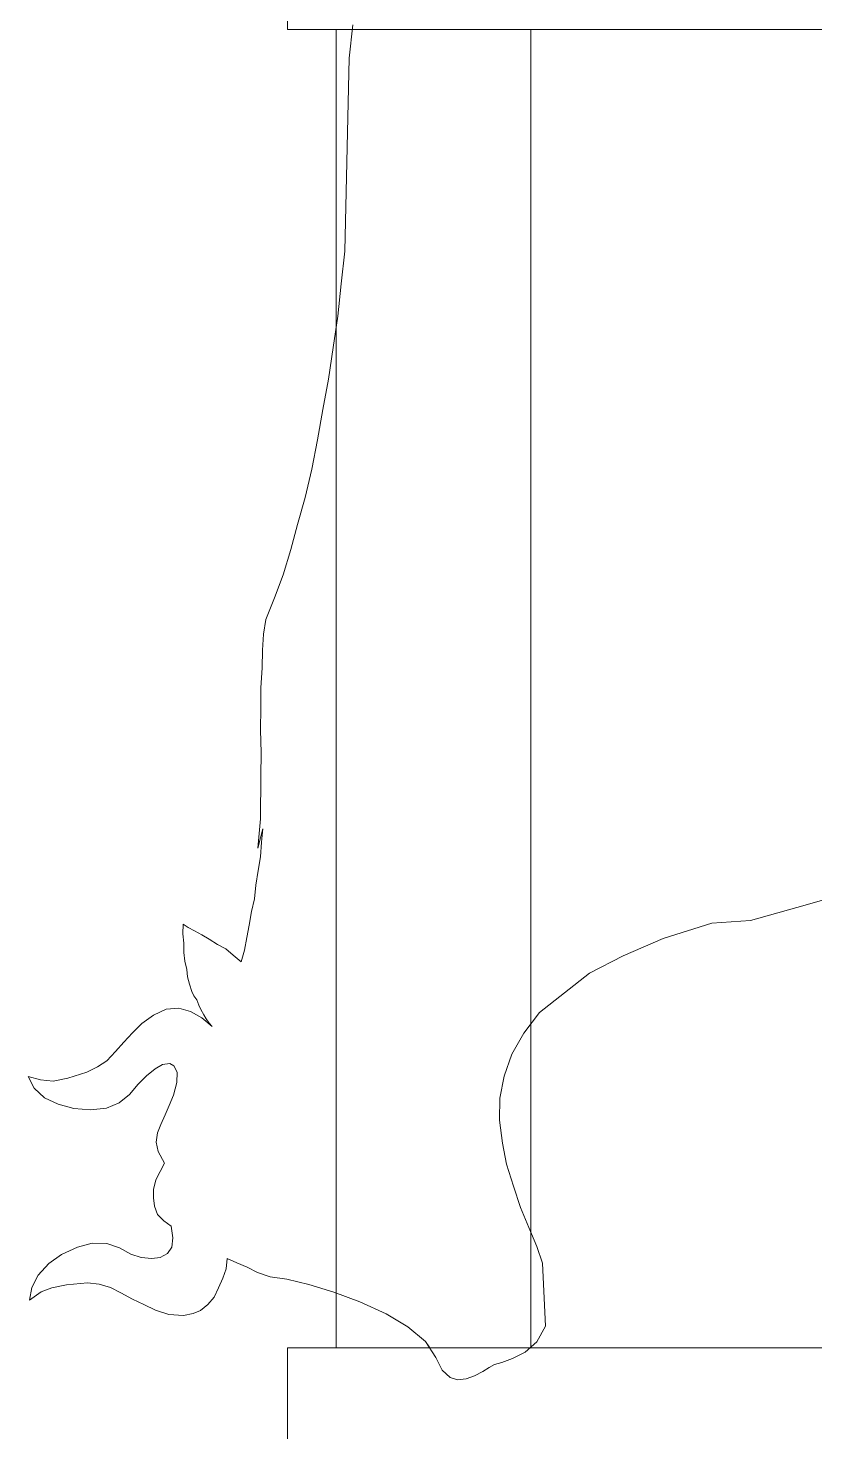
# Model space of a CAD drawing. Header units: millimetres. Extents: x 73 to 57768, y -40361 to 10065.
# Drawn here: x 3785.1 to 3866, y 1780.5 to 1924.9 of the extents above; entities that cross this region are included whole.
import ezdxf

# ---------------------------------------------------------------- set-up
doc = ezdxf.new("R2010")
doc.units = ezdxf.units.MM
doc.layers.add('pogled', color=7, linetype='Continuous', lineweight=5, true_color=0x8db1c3)

msp = doc.modelspace()

# ---------------------------------------------------------------- linework, layer by layer
at = {"layer": 'pogled'}
for p, q in [((3818.497, 1925.197), (3818.133, 1921.75)), ((3818.497, 1925.197), (3818.133, 1921.75)), ((3818.497, 1925.197), (3818.133, 1921.75)), ((3818.497, 1925.197), (3818.133, 1921.75)), ((3818.133, 1921.75), (3817.68, 1901.911)), ((3818.133, 1921.75), (3817.68, 1901.911)), ((3818.133, 1921.75), (3817.68, 1901.911)), ((3818.133, 1921.75), (3817.68, 1901.911)), ((3817.68, 1901.911), (3817.316, 1898.572)), ((3817.68, 1901.911), (3817.316, 1898.572)), ((3817.68, 1901.911), (3817.316, 1898.572)), ((3817.68, 1901.911), (3817.316, 1898.572)), ((3817.316, 1898.572), (3816.953, 1895.233)), ((3817.316, 1898.572), (3816.953, 1895.233)), ((3817.316, 1898.572), (3816.953, 1895.233)), ((3817.316, 1898.572), (3816.953, 1895.233)), ((3816.953, 1895.233), (3816.483, 1892.003)), ((3816.953, 1895.233), (3816.483, 1892.003)), ((3816.953, 1895.233), (3816.483, 1892.003)), ((3816.953, 1895.233), (3816.483, 1892.003)), ((3816.483, 1892.003), (3816.013, 1888.773)), ((3816.483, 1892.003), (3816.013, 1888.773)), ((3816.483, 1892.003), (3816.013, 1888.773)), ((3816.483, 1892.003), (3816.013, 1888.773)), ((3816.013, 1888.773), (3815.436, 1885.652)), ((3816.013, 1888.773), (3815.436, 1885.652)), ((3816.013, 1888.773), (3815.436, 1885.652)), ((3816.013, 1888.773), (3815.436, 1885.652)), ((3815.436, 1885.652), (3814.86, 1882.531)), ((3815.436, 1885.652), (3814.86, 1882.531)), ((3815.436, 1885.652), (3814.86, 1882.531)), ((3815.436, 1885.652), (3814.86, 1882.531)), ((3814.86, 1882.531), (3814.284, 1879.518)), ((3814.86, 1882.531), (3814.284, 1879.518)), ((3814.86, 1882.531), (3814.284, 1879.518)), ((3814.86, 1882.531), (3814.284, 1879.518)), ((3814.284, 1879.518), (3813.603, 1876.614)), ((3814.284, 1879.518), (3813.603, 1876.614)), ((3814.284, 1879.518), (3813.603, 1876.614)), ((3814.284, 1879.518), (3813.603, 1876.614)), ((3813.603, 1876.614), (3812.814, 1873.82)), ((3813.603, 1876.614), (3812.814, 1873.82)), ((3813.603, 1876.614), (3812.814, 1873.82)), ((3813.603, 1876.614), (3812.814, 1873.82)), ((3812.814, 1873.82), (3812.136, 1871.239)), ((3812.814, 1873.82), (3812.136, 1871.239)), ((3812.814, 1873.82), (3812.136, 1871.239)), ((3812.814, 1873.82), (3812.136, 1871.239)), ((3812.136, 1871.239), (3811.351, 1868.66)), ((3812.136, 1871.239), (3811.351, 1868.66)), ((3812.136, 1871.239), (3811.351, 1868.66)), ((3812.136, 1871.239), (3811.351, 1868.66)), ((3811.351, 1868.66), (3810.459, 1866.298)), ((3811.351, 1868.66), (3810.459, 1866.298)), ((3811.351, 1868.66), (3810.459, 1866.298)), ((3811.351, 1868.66), (3810.459, 1866.298)), ((3810.459, 1866.298), (3809.57, 1864.044)), ((3810.459, 1866.298), (3809.57, 1864.044)), ((3810.459, 1866.298), (3809.57, 1864.044)), ((3810.459, 1866.298), (3809.57, 1864.044)), ((3809.57, 1864.044), (3809.336, 1862.537)), ((3809.57, 1864.044), (3809.336, 1862.537)), ((3809.57, 1864.044), (3809.336, 1862.537)), ((3809.57, 1864.044), (3809.336, 1862.537)), ((3809.336, 1862.537), (3809.209, 1860.921)), ((3809.336, 1862.537), (3809.209, 1860.921)), ((3809.336, 1862.537), (3809.209, 1860.921)), ((3809.336, 1862.537), (3809.209, 1860.921)), ((3809.209, 1860.921), (3809.187, 1859.088)), ((3809.209, 1860.921), (3809.187, 1859.088)), ((3809.209, 1860.921), (3809.187, 1859.088)), ((3809.209, 1860.921), (3809.187, 1859.088)), ((3809.187, 1859.088), (3809.055, 1857.04)), ((3809.187, 1859.088), (3809.055, 1857.04)), ((3809.187, 1859.088), (3809.055, 1857.04)), ((3809.187, 1859.088), (3809.055, 1857.04)), ((3809.055, 1857.04), (3809.03, 1854.991)), ((3809.055, 1857.04), (3809.03, 1854.991)), ((3809.055, 1857.04), (3809.03, 1854.991)), ((3809.055, 1857.04), (3809.03, 1854.991)), ((3809.03, 1854.991), (3809.003, 1852.727)), ((3809.03, 1854.991), (3809.003, 1852.727)), ((3809.03, 1854.991), (3809.003, 1852.727)), ((3809.03, 1854.991), (3809.003, 1852.727)), ((3809.003, 1852.727), (3809.083, 1850.353)), ((3809.003, 1852.727), (3809.083, 1850.353)), ((3809.003, 1852.727), (3809.083, 1850.353)), ((3809.003, 1852.727), (3809.083, 1850.353)), ((3809.083, 1850.353), (3809.054, 1847.98)), ((3809.083, 1850.353), (3809.054, 1847.98)), ((3809.083, 1850.353), (3809.054, 1847.98)), ((3809.083, 1850.353), (3809.054, 1847.98)), ((3809.054, 1847.98), (3809.036, 1846.471)), ((3809.054, 1847.98), (3809.036, 1846.471)), ((3809.054, 1847.98), (3809.036, 1846.471)), ((3809.054, 1847.98), (3809.036, 1846.471)), ((3809.036, 1846.471), (3809.019, 1845.069)), ((3809.036, 1846.471), (3809.019, 1845.069)), ((3809.036, 1846.471), (3809.019, 1845.069)), ((3809.036, 1846.471), (3809.019, 1845.069)), ((3809.019, 1845.069), (3809.001, 1843.559)), ((3809.019, 1845.069), (3809.001, 1843.559)), ((3809.019, 1845.069), (3809.001, 1843.559)), ((3809.019, 1845.069), (3809.001, 1843.559)), ((3809.001, 1843.559), (3808.875, 1842.051)), ((3809.001, 1843.559), (3808.875, 1842.051)), ((3809.001, 1843.559), (3808.875, 1842.051)), ((3809.001, 1843.559), (3808.875, 1842.051)), ((3808.75, 1840.542), (3809.253, 1842.553)), ((3808.75, 1840.542), (3809.253, 1842.553)), ((3808.75, 1840.542), (3809.253, 1842.553)), ((3808.75, 1840.542), (3809.253, 1842.553)), ((3808.875, 1842.051), (3808.75, 1840.542)), ((3808.875, 1842.051), (3808.75, 1840.542)), ((3808.875, 1842.051), (3808.75, 1840.542)), ((3808.875, 1842.051), (3808.75, 1840.542)), ((3809.253, 1842.553), (3809.128, 1841.152)), ((3809.253, 1842.553), (3809.128, 1841.152)), ((3809.253, 1842.553), (3809.128, 1841.152)), ((3809.253, 1842.553), (3809.128, 1841.152)), ((3809.128, 1841.152), (3809.002, 1839.644)), ((3809.128, 1841.152), (3809.002, 1839.644)), ((3809.128, 1841.152), (3809.002, 1839.644)), ((3809.128, 1841.152), (3809.002, 1839.644)), ((3809.002, 1839.644), (3808.77, 1838.244)), ((3809.002, 1839.644), (3808.77, 1838.244)), ((3809.002, 1839.644), (3808.77, 1838.244)), ((3809.002, 1839.644), (3808.77, 1838.244)), ((3808.77, 1838.244), (3808.536, 1836.737)), ((3808.77, 1838.244), (3808.536, 1836.737)), ((3808.77, 1838.244), (3808.536, 1836.737)), ((3808.77, 1838.244), (3808.536, 1836.737)), ((3808.536, 1836.737), (3808.412, 1835.337)), ((3808.536, 1836.737), (3808.412, 1835.337)), ((3808.536, 1836.737), (3808.412, 1835.337)), ((3808.536, 1836.737), (3808.412, 1835.337)), ((3864.172, 1834.466), (3868.609, 1835.707)), ((3864.172, 1834.466), (3868.609, 1835.707)), ((3864.172, 1834.466), (3868.609, 1835.707)), ((3864.172, 1834.466), (3868.609, 1835.707)), ((3808.412, 1835.337), (3808.073, 1834.047)), ((3808.412, 1835.337), (3808.073, 1834.047)), ((3808.412, 1835.337), (3808.073, 1834.047)), ((3808.412, 1835.337), (3808.073, 1834.047)), ((3859.411, 1833.121), (3864.172, 1834.466)), ((3859.411, 1833.121), (3864.172, 1834.466)), ((3859.411, 1833.121), (3864.172, 1834.466)), ((3859.411, 1833.121), (3864.172, 1834.466)), ((3801.047, 1832.729), (3801.035, 1831.758)), ((3801.047, 1832.729), (3801.035, 1831.758)), ((3801.047, 1832.729), (3801.035, 1831.758)), ((3801.047, 1832.729), (3801.035, 1831.758)), ((3801.582, 1832.399), (3801.047, 1832.729)), ((3801.582, 1832.399), (3801.047, 1832.729)), ((3801.582, 1832.399), (3801.047, 1832.729)), ((3801.582, 1832.399), (3801.047, 1832.729)), ((3808.073, 1834.047), (3807.84, 1832.647)), ((3808.073, 1834.047), (3807.84, 1832.647)), ((3808.073, 1834.047), (3807.84, 1832.647)), ((3808.073, 1834.047), (3807.84, 1832.647)), ((3850.425, 1831.276), (3855.405, 1832.834)), ((3850.425, 1831.276), (3855.405, 1832.834)), ((3850.425, 1831.276), (3855.405, 1832.834)), ((3850.425, 1831.276), (3855.405, 1832.834)), ((3855.405, 1832.834), (3859.411, 1833.121)), ((3855.405, 1832.834), (3859.411, 1833.121)), ((3855.405, 1832.834), (3859.411, 1833.121)), ((3855.405, 1832.834), (3859.411, 1833.121)), ((3801.035, 1831.758), (3801.131, 1830.786)), ((3801.035, 1831.758), (3801.131, 1830.786)), ((3801.035, 1831.758), (3801.131, 1830.786)), ((3801.035, 1831.758), (3801.131, 1830.786)), ((3802.225, 1832.067), (3801.582, 1832.399)), ((3802.225, 1832.067), (3801.582, 1832.399)), ((3802.225, 1832.067), (3801.582, 1832.399)), ((3802.225, 1832.067), (3801.582, 1832.399)), ((3802.975, 1831.627), (3802.225, 1832.067)), ((3802.975, 1831.627), (3802.225, 1832.067)), ((3802.975, 1831.627), (3802.225, 1832.067)), ((3802.975, 1831.627), (3802.225, 1832.067)), ((3803.724, 1831.187), (3802.975, 1831.627)), ((3803.724, 1831.187), (3802.975, 1831.627)), ((3803.724, 1831.187), (3802.975, 1831.627)), ((3803.724, 1831.187), (3802.975, 1831.627)), ((3807.609, 1831.356), (3807.378, 1830.064)), ((3807.609, 1831.356), (3807.378, 1830.064)), ((3807.609, 1831.356), (3807.378, 1830.064)), ((3807.609, 1831.356), (3807.378, 1830.064)), ((3807.84, 1832.647), (3807.609, 1831.356)), ((3807.84, 1832.647), (3807.609, 1831.356)), ((3807.84, 1832.647), (3807.609, 1831.356)), ((3807.84, 1832.647), (3807.609, 1831.356)), ((3846.305, 1829.491), (3850.425, 1831.276)), ((3846.305, 1829.491), (3850.425, 1831.276)), ((3846.305, 1829.491), (3850.425, 1831.276)), ((3846.305, 1829.491), (3850.425, 1831.276)), ((3801.131, 1830.786), (3801.12, 1829.816)), ((3801.131, 1830.786), (3801.12, 1829.816)), ((3801.131, 1830.786), (3801.12, 1829.816)), ((3801.131, 1830.786), (3801.12, 1829.816)), ((3804.581, 1830.637), (3803.724, 1831.187)), ((3804.581, 1830.637), (3803.724, 1831.187)), ((3804.581, 1830.637), (3803.724, 1831.187)), ((3804.581, 1830.637), (3803.724, 1831.187)), ((3805.438, 1830.196), (3804.581, 1830.637)), ((3805.438, 1830.196), (3804.581, 1830.637)), ((3805.438, 1830.196), (3804.581, 1830.637)), ((3805.438, 1830.196), (3804.581, 1830.637)), ((3806.185, 1829.539), (3805.438, 1830.196)), ((3806.185, 1829.539), (3805.438, 1830.196)), ((3806.185, 1829.539), (3805.438, 1830.196)), ((3806.185, 1829.539), (3805.438, 1830.196)), ((3807.378, 1830.064), (3807.04, 1828.882)), ((3807.378, 1830.064), (3807.04, 1828.882)), ((3807.378, 1830.064), (3807.04, 1828.882)), ((3807.378, 1830.064), (3807.04, 1828.882)), ((3801.12, 1829.816), (3801.217, 1828.952)), ((3801.12, 1829.816), (3801.217, 1828.952)), ((3801.12, 1829.816), (3801.217, 1828.952)), ((3801.12, 1829.816), (3801.217, 1828.952)), ((3801.217, 1828.952), (3801.422, 1828.086)), ((3801.217, 1828.952), (3801.422, 1828.086)), ((3801.217, 1828.952), (3801.422, 1828.086)), ((3801.217, 1828.952), (3801.422, 1828.086)), ((3807.04, 1828.882), (3806.185, 1829.539)), ((3807.04, 1828.882), (3806.185, 1829.539)), ((3807.04, 1828.882), (3806.185, 1829.539)), ((3807.04, 1828.882), (3806.185, 1829.539)), ((3842.833, 1827.699), (3846.305, 1829.491)), ((3842.833, 1827.699), (3846.305, 1829.491)), ((3842.833, 1827.699), (3846.305, 1829.491)), ((3842.833, 1827.699), (3846.305, 1829.491)), ((3801.422, 1828.086), (3801.521, 1827.33)), ((3801.422, 1828.086), (3801.521, 1827.33)), ((3801.422, 1828.086), (3801.521, 1827.33)), ((3801.422, 1828.086), (3801.521, 1827.33)), ((3801.521, 1827.33), (3801.728, 1826.573)), ((3801.521, 1827.33), (3801.728, 1826.573)), ((3801.521, 1827.33), (3801.728, 1826.573)), ((3801.521, 1827.33), (3801.728, 1826.573)), ((3842.833, 1827.699), (3837.715, 1823.662)), ((3842.833, 1827.699), (3837.715, 1823.662)), ((3842.833, 1827.699), (3837.715, 1823.662)), ((3842.833, 1827.699), (3837.715, 1823.662)), ((3801.728, 1826.573), (3801.935, 1825.815)), ((3801.728, 1826.573), (3801.935, 1825.815)), ((3801.728, 1826.573), (3801.935, 1825.815)), ((3801.728, 1826.573), (3801.935, 1825.815)), ((3801.935, 1825.815), (3802.145, 1825.382)), ((3801.935, 1825.815), (3802.145, 1825.382)), ((3801.935, 1825.815), (3802.145, 1825.382)), ((3801.935, 1825.815), (3802.145, 1825.382)), ((3800.62, 1824.106), (3799.325, 1824.013)), ((3800.62, 1824.106), (3799.325, 1824.013)), ((3800.62, 1824.106), (3799.325, 1824.013)), ((3800.62, 1824.106), (3799.325, 1824.013)), ((3801.802, 1823.768), (3800.62, 1824.106)), ((3801.802, 1823.768), (3800.62, 1824.106)), ((3801.802, 1823.768), (3800.62, 1824.106)), ((3801.802, 1823.768), (3800.62, 1824.106)), ((3802.145, 1825.382), (3802.463, 1824.946)), ((3802.145, 1825.382), (3802.463, 1824.946)), ((3802.145, 1825.382), (3802.463, 1824.946)), ((3802.145, 1825.382), (3802.463, 1824.946)), ((3802.463, 1824.946), (3802.673, 1824.405)), ((3802.463, 1824.946), (3802.673, 1824.405)), ((3802.463, 1824.946), (3802.673, 1824.405)), ((3802.463, 1824.946), (3802.673, 1824.405)), ((3802.673, 1824.405), (3802.883, 1823.971)), ((3802.673, 1824.405), (3802.883, 1823.971)), ((3802.673, 1824.405), (3802.883, 1823.971)), ((3802.673, 1824.405), (3802.883, 1823.971)), ((3798.023, 1823.382), (3796.826, 1822.533)), ((3798.023, 1823.382), (3796.826, 1822.533)), ((3798.023, 1823.382), (3796.826, 1822.533)), ((3798.023, 1823.382), (3796.826, 1822.533)), ((3799.325, 1824.013), (3798.023, 1823.382)), ((3799.325, 1824.013), (3798.023, 1823.382)), ((3799.325, 1824.013), (3798.023, 1823.382)), ((3799.325, 1824.013), (3798.023, 1823.382)), ((3802.981, 1823.107), (3801.802, 1823.768)), ((3802.981, 1823.107), (3801.802, 1823.768)), ((3802.981, 1823.107), (3801.802, 1823.768)), ((3802.981, 1823.107), (3801.802, 1823.768)), ((3802.883, 1823.971), (3803.2, 1823.428)), ((3802.883, 1823.971), (3803.2, 1823.428)), ((3802.883, 1823.971), (3803.2, 1823.428)), ((3802.883, 1823.971), (3803.2, 1823.428)), ((3804.049, 1822.231), (3802.981, 1823.107)), ((3804.049, 1822.231), (3802.981, 1823.107)), ((3804.049, 1822.231), (3802.981, 1823.107)), ((3804.049, 1822.231), (3802.981, 1823.107)), ((3803.2, 1823.428), (3803.411, 1822.994)), ((3803.2, 1823.428), (3803.411, 1822.994)), ((3803.2, 1823.428), (3803.411, 1822.994)), ((3803.2, 1823.428), (3803.411, 1822.994)), ((3803.411, 1822.994), (3803.729, 1822.559)), ((3803.411, 1822.994), (3803.729, 1822.559)), ((3803.411, 1822.994), (3803.729, 1822.559)), ((3803.411, 1822.994), (3803.729, 1822.559)), ((3836.072, 1821.525), (3837.715, 1823.662)), ((3836.072, 1821.525), (3837.715, 1823.662)), ((3836.072, 1821.525), (3837.715, 1823.662)), ((3836.072, 1821.525), (3837.715, 1823.662)), ((3795.844, 1821.574), (3794.97, 1820.614)), ((3795.844, 1821.574), (3794.97, 1820.614)), ((3795.844, 1821.574), (3794.97, 1820.614)), ((3795.844, 1821.574), (3794.97, 1820.614)), ((3796.826, 1822.533), (3795.844, 1821.574)), ((3796.826, 1822.533), (3795.844, 1821.574)), ((3796.826, 1822.533), (3795.844, 1821.574)), ((3796.826, 1822.533), (3795.844, 1821.574)), ((3803.729, 1822.559), (3804.049, 1822.231)), ((3803.729, 1822.559), (3804.049, 1822.231)), ((3803.729, 1822.559), (3804.049, 1822.231)), ((3803.729, 1822.559), (3804.049, 1822.231)), ((3834.86, 1819.382), (3836.072, 1821.525)), ((3834.86, 1819.382), (3836.072, 1821.525)), ((3834.86, 1819.382), (3836.072, 1821.525)), ((3834.86, 1819.382), (3836.072, 1821.525)), ((3794.97, 1820.614), (3794.096, 1819.654)), ((3794.97, 1820.614), (3794.096, 1819.654)), ((3794.97, 1820.614), (3794.096, 1819.654)), ((3794.97, 1820.614), (3794.096, 1819.654)), ((3793.221, 1818.694), (3792.243, 1818.058)), ((3793.221, 1818.694), (3792.243, 1818.058)), ((3793.221, 1818.694), (3792.243, 1818.058)), ((3793.221, 1818.694), (3792.243, 1818.058)), ((3794.096, 1819.654), (3793.221, 1818.694)), ((3794.096, 1819.654), (3793.221, 1818.694)), ((3794.096, 1819.654), (3793.221, 1818.694)), ((3794.096, 1819.654), (3793.221, 1818.694)), ((3798.173, 1817.879), (3798.933, 1818.302)), ((3798.173, 1817.879), (3798.933, 1818.302)), ((3798.173, 1817.879), (3798.933, 1818.302)), ((3798.173, 1817.879), (3798.933, 1818.302)), ((3798.933, 1818.302), (3799.689, 1818.401)), ((3798.933, 1818.302), (3799.689, 1818.401)), ((3798.933, 1818.302), (3799.689, 1818.401)), ((3798.933, 1818.302), (3799.689, 1818.401)), ((3799.689, 1818.401), (3800.118, 1818.18)), ((3799.689, 1818.401), (3800.118, 1818.18)), ((3799.689, 1818.401), (3800.118, 1818.18)), ((3799.689, 1818.401), (3800.118, 1818.18)), ((3834.078, 1817.127), (3834.86, 1819.382)), ((3834.078, 1817.127), (3834.86, 1819.382)), ((3834.078, 1817.127), (3834.86, 1819.382)), ((3834.078, 1817.127), (3834.86, 1819.382)), ((3786.403, 1816.726), (3785.113, 1817.065)), ((3785.113, 1817.065), (3785.746, 1815.871)), ((3785.113, 1817.065), (3785.746, 1815.871)), ((3786.403, 1816.726), (3785.113, 1817.065)), ((3786.403, 1816.726), (3785.113, 1817.065)), ((3785.113, 1817.065), (3785.746, 1815.871)), ((3785.113, 1817.065), (3785.746, 1815.871)), ((3786.403, 1816.726), (3785.113, 1817.065)), ((3789.21, 1816.908), (3787.696, 1816.603)), ((3789.21, 1816.908), (3787.696, 1816.603)), ((3789.21, 1816.908), (3787.696, 1816.603)), ((3789.21, 1816.908), (3787.696, 1816.603)), ((3791.158, 1817.532), (3789.21, 1816.908)), ((3791.158, 1817.532), (3789.21, 1816.908)), ((3791.158, 1817.532), (3789.21, 1816.908)), ((3791.158, 1817.532), (3789.21, 1816.908)), ((3792.243, 1818.058), (3791.158, 1817.532)), ((3792.243, 1818.058), (3791.158, 1817.532)), ((3792.243, 1818.058), (3791.158, 1817.532)), ((3792.243, 1818.058), (3791.158, 1817.532)), ((3796.428, 1816.283), (3797.301, 1817.135)), ((3796.428, 1816.283), (3797.301, 1817.135)), ((3796.428, 1816.283), (3797.301, 1817.135)), ((3796.428, 1816.283), (3797.301, 1817.135)), ((3797.301, 1817.135), (3798.173, 1817.879)), ((3797.301, 1817.135), (3798.173, 1817.879)), ((3797.301, 1817.135), (3798.173, 1817.879)), ((3797.301, 1817.135), (3798.173, 1817.879)), ((3800.118, 1818.18), (3800.433, 1817.529)), ((3800.118, 1818.18), (3800.433, 1817.529)), ((3800.118, 1818.18), (3800.433, 1817.529)), ((3800.118, 1818.18), (3800.433, 1817.529)), ((3800.433, 1817.529), (3800.421, 1816.451)), ((3800.433, 1817.529), (3800.421, 1816.451)), ((3800.433, 1817.529), (3800.421, 1816.451)), ((3800.433, 1817.529), (3800.421, 1816.451)), ((3833.62, 1814.867), (3834.078, 1817.127)), ((3833.62, 1814.867), (3834.078, 1817.127)), ((3833.62, 1814.867), (3834.078, 1817.127)), ((3833.62, 1814.867), (3834.078, 1817.127)), ((3785.746, 1815.871), (3786.813, 1814.888)), ((3785.746, 1815.871), (3786.813, 1814.888)), ((3785.746, 1815.871), (3786.813, 1814.888)), ((3785.746, 1815.871), (3786.813, 1814.888)), ((3787.696, 1816.603), (3786.403, 1816.726)), ((3787.696, 1816.603), (3786.403, 1816.726)), ((3787.696, 1816.603), (3786.403, 1816.726)), ((3787.696, 1816.603), (3786.403, 1816.726)), ((3795.553, 1815.215), (3796.428, 1816.283)), ((3795.553, 1815.215), (3796.428, 1816.283)), ((3795.553, 1815.215), (3796.428, 1816.283)), ((3795.553, 1815.215), (3796.428, 1816.283)), ((3800.421, 1816.451), (3800.082, 1815.16)), ((3800.421, 1816.451), (3800.082, 1815.16)), ((3800.421, 1816.451), (3800.082, 1815.16)), ((3800.421, 1816.451), (3800.082, 1815.16)), ((3786.813, 1814.888), (3788.207, 1814.224)), ((3786.813, 1814.888), (3788.207, 1814.224)), ((3786.813, 1814.888), (3788.207, 1814.224)), ((3786.813, 1814.888), (3788.207, 1814.224)), ((3788.207, 1814.224), (3789.819, 1813.773)), ((3788.207, 1814.224), (3789.819, 1813.773)), ((3788.207, 1814.224), (3789.819, 1813.773)), ((3788.207, 1814.224), (3789.819, 1813.773)), ((3793.163, 1813.841), (3794.464, 1814.365)), ((3793.163, 1813.841), (3794.464, 1814.365)), ((3793.163, 1813.841), (3794.464, 1814.365)), ((3793.163, 1813.841), (3794.464, 1814.365)), ((3794.464, 1814.365), (3795.553, 1815.215)), ((3794.464, 1814.365), (3795.553, 1815.215)), ((3794.464, 1814.365), (3795.553, 1815.215)), ((3794.464, 1814.365), (3795.553, 1815.215)), ((3799.637, 1814.087), (3799.194, 1813.122)), ((3799.637, 1814.087), (3799.194, 1813.122)), ((3799.637, 1814.087), (3799.194, 1813.122)), ((3799.637, 1814.087), (3799.194, 1813.122)), ((3800.082, 1815.16), (3799.637, 1814.087)), ((3800.082, 1815.16), (3799.637, 1814.087)), ((3800.082, 1815.16), (3799.637, 1814.087)), ((3800.082, 1815.16), (3799.637, 1814.087)), ((3833.593, 1812.603), (3833.62, 1814.867)), ((3833.593, 1812.603), (3833.62, 1814.867)), ((3833.593, 1812.603), (3833.62, 1814.867)), ((3833.593, 1812.603), (3833.62, 1814.867)), ((3789.819, 1813.773), (3791.543, 1813.645)), ((3789.819, 1813.773), (3791.543, 1813.645)), ((3789.819, 1813.773), (3791.543, 1813.645)), ((3789.819, 1813.773), (3791.543, 1813.645)), ((3791.543, 1813.645), (3793.163, 1813.841)), ((3791.543, 1813.645), (3793.163, 1813.841)), ((3791.543, 1813.645), (3793.163, 1813.841)), ((3791.543, 1813.645), (3793.163, 1813.841)), ((3799.194, 1813.122), (3798.751, 1812.156)), ((3799.194, 1813.122), (3798.751, 1812.156)), ((3799.194, 1813.122), (3798.751, 1812.156)), ((3799.194, 1813.122), (3798.751, 1812.156)), ((3833.888, 1810.227), (3833.593, 1812.603)), ((3833.888, 1810.227), (3833.593, 1812.603)), ((3833.888, 1810.227), (3833.593, 1812.603)), ((3833.888, 1810.227), (3833.593, 1812.603)), ((3798.418, 1811.298), (3798.298, 1810.328)), ((3798.418, 1811.298), (3798.298, 1810.328)), ((3798.418, 1811.298), (3798.298, 1810.328)), ((3798.418, 1811.298), (3798.298, 1810.328)), ((3798.751, 1812.156), (3798.418, 1811.298)), ((3798.751, 1812.156), (3798.418, 1811.298)), ((3798.751, 1812.156), (3798.418, 1811.298)), ((3798.751, 1812.156), (3798.418, 1811.298)), ((3798.298, 1810.328), (3798.502, 1809.355)), ((3798.298, 1810.328), (3798.502, 1809.355)), ((3798.298, 1810.328), (3798.502, 1809.355)), ((3798.298, 1810.328), (3798.502, 1809.355)), ((3834.293, 1808.065), (3833.888, 1810.227)), ((3834.293, 1808.065), (3833.888, 1810.227)), ((3834.293, 1808.065), (3833.888, 1810.227)), ((3834.293, 1808.065), (3833.888, 1810.227)), ((3798.502, 1809.355), (3799.135, 1808.161)), ((3798.502, 1809.355), (3799.135, 1808.161)), ((3798.502, 1809.355), (3799.135, 1808.161)), ((3798.502, 1809.355), (3799.135, 1808.161)), ((3798.693, 1807.304), (3798.252, 1806.446)), ((3798.693, 1807.304), (3798.252, 1806.446)), ((3798.693, 1807.304), (3798.252, 1806.446)), ((3798.693, 1807.304), (3798.252, 1806.446)), ((3799.135, 1808.161), (3798.693, 1807.304)), ((3799.135, 1808.161), (3798.693, 1807.304)), ((3799.135, 1808.161), (3798.693, 1807.304)), ((3799.135, 1808.161), (3798.693, 1807.304)), ((3835.021, 1805.791), (3834.293, 1808.065)), ((3835.021, 1805.791), (3834.293, 1808.065)), ((3835.021, 1805.791), (3834.293, 1808.065)), ((3835.021, 1805.791), (3834.293, 1808.065)), ((3798.025, 1805.478), (3798.014, 1804.616)), ((3798.025, 1805.478), (3798.014, 1804.616)), ((3798.025, 1805.478), (3798.014, 1804.616)), ((3798.025, 1805.478), (3798.014, 1804.616)), ((3798.252, 1806.446), (3798.025, 1805.478)), ((3798.252, 1806.446), (3798.025, 1805.478)), ((3798.252, 1806.446), (3798.025, 1805.478)), ((3798.252, 1806.446), (3798.025, 1805.478)), ((3835.75, 1803.625), (3835.021, 1805.791)), ((3835.75, 1803.625), (3835.021, 1805.791)), ((3835.75, 1803.625), (3835.021, 1805.791)), ((3835.75, 1803.625), (3835.021, 1805.791)), ((3798.014, 1804.616), (3798.112, 1803.752)), ((3798.014, 1804.616), (3798.112, 1803.752)), ((3798.014, 1804.616), (3798.112, 1803.752)), ((3798.014, 1804.616), (3798.112, 1803.752)), ((3798.112, 1803.752), (3798.425, 1802.885)), ((3798.112, 1803.752), (3798.425, 1802.885)), ((3798.112, 1803.752), (3798.425, 1802.885)), ((3798.112, 1803.752), (3798.425, 1802.885)), ((3798.425, 1802.885), (3799.064, 1802.23)), ((3798.425, 1802.885), (3799.064, 1802.23)), ((3798.425, 1802.885), (3799.064, 1802.23)), ((3798.425, 1802.885), (3799.064, 1802.23)), ((3836.588, 1801.566), (3835.75, 1803.625)), ((3836.588, 1801.566), (3835.75, 1803.625)), ((3836.588, 1801.566), (3835.75, 1803.625)), ((3836.588, 1801.566), (3835.75, 1803.625)), ((3799.064, 1802.23), (3799.813, 1801.682)), ((3799.064, 1802.23), (3799.813, 1801.682)), ((3799.064, 1802.23), (3799.813, 1801.682)), ((3799.064, 1802.23), (3799.813, 1801.682)), ((3799.813, 1801.682), (3800.014, 1800.494)), ((3799.813, 1801.682), (3800.014, 1800.494)), ((3799.813, 1801.682), (3800.014, 1800.494)), ((3799.813, 1801.682), (3800.014, 1800.494)), ((3837.428, 1799.615), (3836.588, 1801.566)), ((3837.428, 1799.615), (3836.588, 1801.566)), ((3837.428, 1799.615), (3836.588, 1801.566)), ((3837.428, 1799.615), (3836.588, 1801.566)), ((3790.188, 1799.532), (3788.562, 1798.797)), ((3790.188, 1799.532), (3788.562, 1798.797)), ((3790.188, 1799.532), (3788.562, 1798.797)), ((3790.188, 1799.532), (3788.562, 1798.797)), ((3791.703, 1799.946), (3790.188, 1799.532)), ((3791.703, 1799.946), (3790.188, 1799.532)), ((3791.703, 1799.946), (3790.188, 1799.532)), ((3791.703, 1799.946), (3790.188, 1799.532)), ((3793.213, 1799.928), (3791.703, 1799.946)), ((3793.213, 1799.928), (3791.703, 1799.946)), ((3793.213, 1799.928), (3791.703, 1799.946)), ((3793.213, 1799.928), (3791.703, 1799.946)), ((3794.502, 1799.481), (3793.213, 1799.928)), ((3794.502, 1799.481), (3793.213, 1799.928)), ((3794.502, 1799.481), (3793.213, 1799.928)), ((3794.502, 1799.481), (3793.213, 1799.928)), ((3799.895, 1799.524), (3799.456, 1798.882)), ((3799.895, 1799.524), (3799.456, 1798.882)), ((3799.895, 1799.524), (3799.456, 1798.882)), ((3799.895, 1799.524), (3799.456, 1798.882)), ((3800.014, 1800.494), (3799.895, 1799.524)), ((3800.014, 1800.494), (3799.895, 1799.524)), ((3800.014, 1800.494), (3799.895, 1799.524)), ((3800.014, 1800.494), (3799.895, 1799.524)), ((3838, 1797.882), (3837.428, 1799.615)), ((3838, 1797.882), (3837.428, 1799.615)), ((3838, 1797.882), (3837.428, 1799.615)), ((3838, 1797.882), (3837.428, 1799.615)), ((3788.562, 1798.797), (3787.256, 1797.842)), ((3788.562, 1798.797), (3787.256, 1797.842)), ((3788.562, 1798.797), (3787.256, 1797.842)), ((3788.562, 1798.797), (3787.256, 1797.842)), ((3795.68, 1798.82), (3794.502, 1799.481)), ((3795.68, 1798.82), (3794.502, 1799.481)), ((3795.68, 1798.82), (3794.502, 1799.481)), ((3795.68, 1798.82), (3794.502, 1799.481)), ((3796.755, 1798.483), (3795.68, 1798.82)), ((3796.755, 1798.483), (3795.68, 1798.82)), ((3796.755, 1798.483), (3795.68, 1798.82)), ((3796.755, 1798.483), (3795.68, 1798.82)), ((3797.832, 1798.363), (3796.755, 1798.483)), ((3797.832, 1798.363), (3796.755, 1798.483)), ((3797.832, 1798.363), (3796.755, 1798.483)), ((3797.832, 1798.363), (3796.755, 1798.483)), ((3798.696, 1798.46), (3797.832, 1798.363)), ((3798.696, 1798.46), (3797.832, 1798.363)), ((3798.696, 1798.46), (3797.832, 1798.363)), ((3798.696, 1798.46), (3797.832, 1798.363)), ((3799.456, 1798.882), (3798.696, 1798.46)), ((3799.456, 1798.882), (3798.696, 1798.46)), ((3799.456, 1798.882), (3798.696, 1798.46)), ((3799.456, 1798.882), (3798.696, 1798.46)), ((3805.476, 1797.301), (3805.597, 1798.378)), ((3805.476, 1797.301), (3805.597, 1798.378)), ((3805.476, 1797.301), (3805.597, 1798.378)), ((3805.476, 1797.301), (3805.597, 1798.378)), ((3805.597, 1798.378), (3806.562, 1797.935)), ((3805.597, 1798.378), (3806.562, 1797.935)), ((3805.597, 1798.378), (3806.562, 1797.935)), ((3805.597, 1798.378), (3806.562, 1797.935)), ((3786.164, 1796.669), (3785.501, 1795.382)), ((3786.164, 1796.669), (3785.501, 1795.382)), ((3786.164, 1796.669), (3785.501, 1795.382)), ((3786.164, 1796.669), (3785.501, 1795.382)), ((3787.256, 1797.842), (3786.164, 1796.669)), ((3787.256, 1797.842), (3786.164, 1796.669)), ((3787.256, 1797.842), (3786.164, 1796.669)), ((3787.256, 1797.842), (3786.164, 1796.669)), ((3805.141, 1796.334), (3805.476, 1797.301)), ((3805.141, 1796.334), (3805.476, 1797.301)), ((3805.141, 1796.334), (3805.476, 1797.301)), ((3805.141, 1796.334), (3805.476, 1797.301)), ((3806.562, 1797.935), (3807.636, 1797.49)), ((3806.562, 1797.935), (3807.636, 1797.49)), ((3806.562, 1797.935), (3807.636, 1797.49)), ((3806.562, 1797.935), (3807.636, 1797.49)), ((3807.636, 1797.49), (3808.708, 1796.938)), ((3807.636, 1797.49), (3808.708, 1796.938)), ((3807.636, 1797.49), (3808.708, 1796.938)), ((3807.636, 1797.49), (3808.708, 1796.938)), ((3808.708, 1796.938), (3809.996, 1796.492)), ((3808.708, 1796.938), (3809.996, 1796.492)), ((3808.708, 1796.938), (3809.996, 1796.492)), ((3808.708, 1796.938), (3809.996, 1796.492)), ((3838, 1797.882), (3838.3, 1791.408)), ((3838, 1797.882), (3838.3, 1791.408)), ((3838, 1797.882), (3838.3, 1791.408)), ((3838, 1797.882), (3838.3, 1791.408)), ((3785.501, 1795.382), (3785.27, 1794.091)), ((3785.501, 1795.382), (3785.27, 1794.091)), ((3785.501, 1795.382), (3785.27, 1794.091)), ((3785.501, 1795.382), (3785.27, 1794.091)), ((3786.466, 1794.939), (3787.55, 1795.358)), ((3786.466, 1794.939), (3787.55, 1795.358)), ((3786.466, 1794.939), (3787.55, 1795.358)), ((3786.466, 1794.939), (3787.55, 1795.358)), ((3787.55, 1795.358), (3789.063, 1795.663)), ((3787.55, 1795.358), (3789.063, 1795.663)), ((3787.55, 1795.358), (3789.063, 1795.663)), ((3787.55, 1795.358), (3789.063, 1795.663)), ((3789.063, 1795.663), (3791.223, 1795.853)), ((3789.063, 1795.663), (3791.223, 1795.853)), ((3789.063, 1795.663), (3791.223, 1795.853)), ((3789.063, 1795.663), (3791.223, 1795.853)), ((3791.223, 1795.853), (3792.408, 1795.731)), ((3791.223, 1795.853), (3792.408, 1795.731)), ((3791.223, 1795.853), (3792.408, 1795.731)), ((3791.223, 1795.853), (3792.408, 1795.731)), ((3792.408, 1795.731), (3793.59, 1795.393)), ((3792.408, 1795.731), (3793.59, 1795.393)), ((3792.408, 1795.731), (3793.59, 1795.393)), ((3792.408, 1795.731), (3793.59, 1795.393)), ((3793.59, 1795.393), (3794.662, 1794.841)), ((3793.59, 1795.393), (3794.662, 1794.841)), ((3793.59, 1795.393), (3794.662, 1794.841)), ((3793.59, 1795.393), (3794.662, 1794.841)), ((3804.255, 1794.403), (3804.698, 1795.369)), ((3804.255, 1794.403), (3804.698, 1795.369)), ((3804.255, 1794.403), (3804.698, 1795.369)), ((3804.255, 1794.403), (3804.698, 1795.369)), ((3804.698, 1795.369), (3805.141, 1796.334)), ((3804.698, 1795.369), (3805.141, 1796.334)), ((3804.698, 1795.369), (3805.141, 1796.334)), ((3804.698, 1795.369), (3805.141, 1796.334)), ((3809.996, 1796.492), (3811.719, 1796.255)), ((3809.996, 1796.492), (3811.719, 1796.255)), ((3809.996, 1796.492), (3811.719, 1796.255)), ((3809.996, 1796.492), (3811.719, 1796.255)), ((3811.719, 1796.255), (3813.977, 1795.689)), ((3811.719, 1796.255), (3813.977, 1795.689)), ((3811.719, 1796.255), (3813.977, 1795.689)), ((3811.719, 1796.255), (3813.977, 1795.689)), ((3813.977, 1795.689), (3816.556, 1794.903)), ((3813.977, 1795.689), (3816.556, 1794.903)), ((3813.977, 1795.689), (3816.556, 1794.903)), ((3813.977, 1795.689), (3816.556, 1794.903)), ((3785.27, 1794.091), (3786.466, 1794.939)), ((3785.27, 1794.091), (3786.466, 1794.939)), ((3785.27, 1794.091), (3786.466, 1794.939)), ((3785.27, 1794.091), (3786.466, 1794.939)), ((3794.662, 1794.841), (3795.84, 1794.18)), ((3794.662, 1794.841), (3795.84, 1794.18)), ((3794.662, 1794.841), (3795.84, 1794.18)), ((3794.662, 1794.841), (3795.84, 1794.18)), ((3795.84, 1794.18), (3797.02, 1793.627)), ((3795.84, 1794.18), (3797.02, 1793.627)), ((3795.84, 1794.18), (3797.02, 1793.627)), ((3795.84, 1794.18), (3797.02, 1793.627)), ((3803.599, 1793.656), (3804.255, 1794.403)), ((3803.599, 1793.656), (3804.255, 1794.403)), ((3803.599, 1793.656), (3804.255, 1794.403)), ((3803.599, 1793.656), (3804.255, 1794.403)), ((3816.556, 1794.903), (3819.241, 1793.9)), ((3816.556, 1794.903), (3819.241, 1793.9)), ((3816.556, 1794.903), (3819.241, 1793.9)), ((3816.556, 1794.903), (3819.241, 1793.9)), ((3819.241, 1793.9), (3821.922, 1792.682)), ((3819.241, 1793.9), (3821.922, 1792.682)), ((3819.241, 1793.9), (3821.922, 1792.682)), ((3819.241, 1793.9), (3821.922, 1792.682)), ((3797.02, 1793.627), (3798.2, 1793.073)), ((3797.02, 1793.627), (3798.2, 1793.073)), ((3797.02, 1793.627), (3798.2, 1793.073)), ((3797.02, 1793.627), (3798.2, 1793.073)), ((3798.2, 1793.073), (3799.597, 1792.625)), ((3798.2, 1793.073), (3799.597, 1792.625)), ((3798.2, 1793.073), (3799.597, 1792.625)), ((3798.2, 1793.073), (3799.597, 1792.625)), ((3799.597, 1792.625), (3801.105, 1792.5)), ((3799.597, 1792.625), (3801.105, 1792.5)), ((3799.597, 1792.625), (3801.105, 1792.5)), ((3799.597, 1792.625), (3801.105, 1792.5)), ((3801.105, 1792.5), (3802.078, 1792.704)), ((3801.105, 1792.5), (3802.078, 1792.704)), ((3801.105, 1792.5), (3802.078, 1792.704)), ((3801.105, 1792.5), (3802.078, 1792.704)), ((3802.078, 1792.704), (3802.837, 1793.018)), ((3802.078, 1792.704), (3802.837, 1793.018)), ((3802.078, 1792.704), (3802.837, 1793.018)), ((3802.078, 1792.704), (3802.837, 1793.018)), ((3802.837, 1793.018), (3803.599, 1793.656)), ((3802.837, 1793.018), (3803.599, 1793.656)), ((3802.837, 1793.018), (3803.599, 1793.656)), ((3802.837, 1793.018), (3803.599, 1793.656)), ((3821.922, 1792.682), (3824.171, 1791.361)), ((3821.922, 1792.682), (3824.171, 1791.361)), ((3821.922, 1792.682), (3824.171, 1791.361)), ((3821.922, 1792.682), (3824.171, 1791.361)), ((3824.171, 1791.361), (3825.987, 1789.829)), ((3824.171, 1791.361), (3825.987, 1789.829)), ((3824.171, 1791.361), (3825.987, 1789.829)), ((3824.171, 1791.361), (3825.987, 1789.829)), ((3837.418, 1789.801), (3838.3, 1791.408)), ((3837.418, 1789.801), (3838.3, 1791.408)), ((3837.418, 1789.801), (3838.3, 1791.408)), ((3837.418, 1789.801), (3838.3, 1791.408)), ((3825.987, 1789.829), (3827.046, 1788.199)), ((3825.987, 1789.829), (3827.046, 1788.199)), ((3825.987, 1789.829), (3827.046, 1788.199)), ((3825.987, 1789.829), (3826.408, 1789.181)), ((3836.219, 1788.736), (3837.418, 1789.801)), ((3836.219, 1788.736), (3837.418, 1789.801)), ((3836.219, 1788.736), (3837.418, 1789.801)), ((3836.219, 1788.736), (3837.418, 1789.801)), ((3827.046, 1788.199), (3827.677, 1786.897)), ((3827.046, 1788.199), (3827.677, 1786.897)), ((3827.046, 1788.199), (3827.677, 1786.897)), ((3827.046, 1788.199), (3827.677, 1786.897)), ((3833.834, 1787.686), (3834.918, 1788.105)), ((3833.834, 1787.686), (3834.918, 1788.105)), ((3833.834, 1787.686), (3834.918, 1788.105)), ((3833.834, 1787.686), (3834.918, 1788.105)), ((3834.918, 1788.105), (3836.219, 1788.736)), ((3834.918, 1788.105), (3836.219, 1788.736)), ((3834.918, 1788.105), (3836.219, 1788.736)), ((3834.918, 1788.105), (3836.219, 1788.736)), ((3827.677, 1786.897), (3828.531, 1786.132)), ((3827.677, 1786.897), (3828.531, 1786.132)), ((3827.677, 1786.897), (3828.531, 1786.132)), ((3827.677, 1786.897), (3828.531, 1786.132)), ((3831.014, 1786.318), (3831.881, 1786.739)), ((3831.014, 1786.318), (3831.881, 1786.739)), ((3831.014, 1786.318), (3831.881, 1786.739)), ((3831.014, 1786.318), (3831.881, 1786.739)), ((3831.881, 1786.739), (3832.534, 1787.163)), ((3831.881, 1786.739), (3832.534, 1787.163)), ((3831.881, 1786.739), (3832.534, 1787.163)), ((3831.881, 1786.739), (3832.534, 1787.163)), ((3832.534, 1787.163), (3833.077, 1787.48)), ((3832.534, 1787.163), (3833.077, 1787.48)), ((3832.534, 1787.163), (3833.077, 1787.48)), ((3832.534, 1787.163), (3833.077, 1787.48)), ((3833.077, 1787.48), (3833.834, 1787.686)), ((3833.077, 1787.48), (3833.834, 1787.686)), ((3833.077, 1787.48), (3833.834, 1787.686)), ((3833.077, 1787.48), (3833.834, 1787.686)), ((3828.531, 1786.132), (3829.283, 1785.907)), ((3828.531, 1786.132), (3829.283, 1785.907)), ((3828.531, 1786.132), (3829.283, 1785.907)), ((3828.531, 1786.132), (3829.283, 1785.907)), ((3829.283, 1785.907), (3830.147, 1786.005)), ((3829.283, 1785.907), (3830.147, 1786.005)), ((3829.283, 1785.907), (3830.147, 1786.005)), ((3829.283, 1785.907), (3830.147, 1786.005)), ((3830.147, 1786.005), (3831.014, 1786.318)), ((3830.147, 1786.005), (3831.014, 1786.318)), ((3830.147, 1786.005), (3831.014, 1786.318)), ((3830.147, 1786.005), (3831.014, 1786.318))]:
    msp.add_line(p, q, dxfattribs=at)
for points in [[(3811.804, 1924.695), (3811.804, 1938.695)], [(3946.804, 1924.695), (3811.804, 1924.695)], [(3816.804, 1789.181), (3816.804, 1924.695)], [(3836.804, 1789.181), (3836.804, 1924.695)], [(3946.804, 1789.181), (3811.804, 1789.181)], [(3811.804, 1775.181), (3811.804, 1789.181)]]:
    msp.add_lwpolyline(points, dxfattribs=at)

doc.saveas('drawing.dxf')
